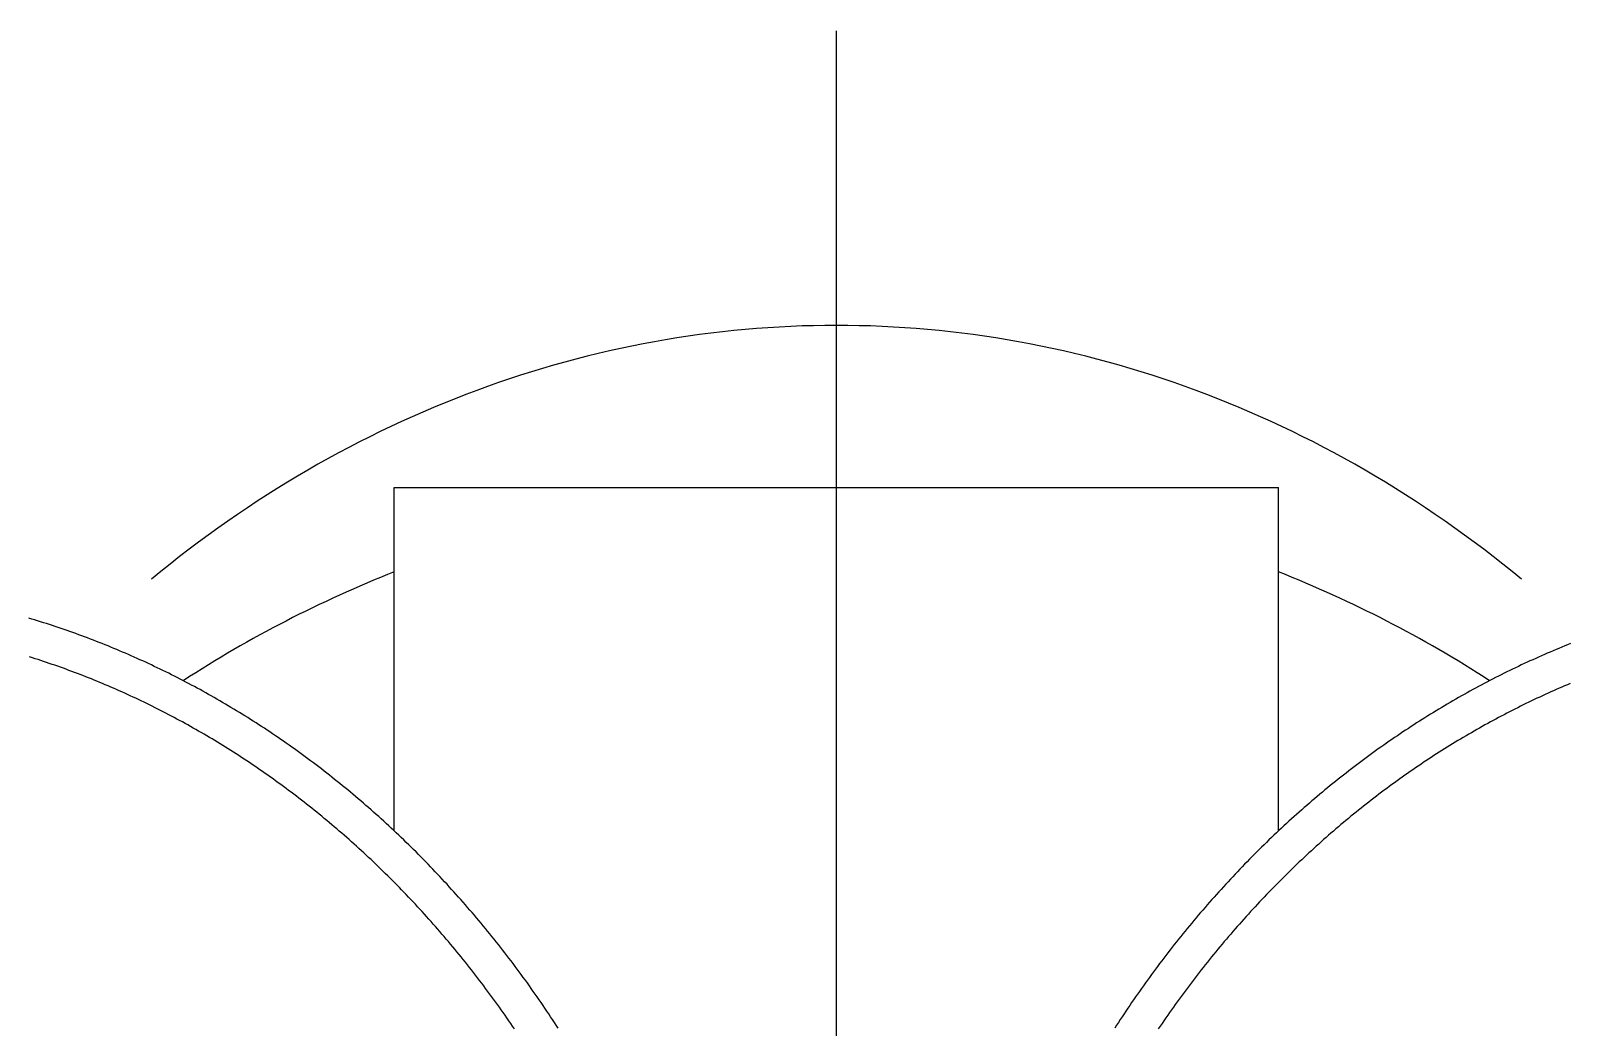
# Model space of a CAD drawing. Extents: x -31.1 to 15.9, y -35.5 to 50.6.
# Drawn here: x -5.47 to 4.97, y 43.86 to 50.62 of the extents above; entities that cross this region are included whole.
import ezdxf

# ---------------------------------------------------------------- set-up
doc = ezdxf.new("R2010")
doc.units = 0
doc.linetypes.add('CENTER', pattern=[50.8, 31.75, -6.35, 6.35, -6.35])
doc.layers.get('0').update_dxf_attribs({"linetype": 'CONTINUOUS'})
doc.layers.add('CENTER', color=1, linetype='CENTER')

msp = doc.modelspace()

# ---------------------------------------------------------------- linework, layer by layer
at = {"color": 7, "linetype": 'CONTINUOUS'}
for p, q in [((-3, 45.194211), (-3, 47.524433)), ((-3, 47.524433), (3, 47.524433)), ((3, 45.194211), (3, 47.524433))]:
    msp.add_line(p, q, dxfattribs=at)
msp.add_polyline3d([(4.64841, 46.9027, 0), (4.58512, 46.9544, 0), (4.52139, 47.0054, 0), (4.45725, 47.0557, 0), (4.39268, 47.1053, 0), (4.3277, 47.1541, 0), (4.26231, 47.2022, 0), (4.19653, 47.2496, 0), (4.13035, 47.2962, 0), (4.06378, 47.3421, 0), (3.99683, 47.3873, 0), (3.92951, 47.4317, 0), (3.86182, 47.4753, 0), (3.79376, 47.5182, 0), (3.72535, 47.5603, 0), (3.65659, 47.6016, 0), (3.58749, 47.6422, 0), (3.51805, 47.682, 0), (3.44828, 47.721, 0), (3.37819, 47.7593, 0), (3.30777, 47.7967, 0), (3.23705, 47.8334, 0), (3.16603, 47.8692, 0), (3.09471, 47.9043, 0), (3.02309, 47.9386, 0), (2.9512, 47.972, 0), (2.87902, 48.0047, 0), (2.80658, 48.0365, 0), (2.73387, 48.0676, 0), (2.66091, 48.0978, 0), (2.58769, 48.1272, 0), (2.51424, 48.1557, 0), (2.44055, 48.1835, 0), (2.36662, 48.2104, 0), (2.29248, 48.2365, 0), (2.21812, 48.2618, 0), (2.14356, 48.2862, 0), (2.06879, 48.3098, 0), (1.99382, 48.3325, 0), (1.91868, 48.3545, 0), (1.84335, 48.3755, 0), (1.76784, 48.3958, 0), (1.69218, 48.4151, 0), (1.61635, 48.4337, 0), (1.54037, 48.4513, 0), (1.46425, 48.4682, 0), (1.38799, 48.4841, 0), (1.31159, 48.4993, 0), (1.23508, 48.5135, 0), (1.15845, 48.5269, 0), (1.08171, 48.5395, 0), (1.00487, 48.5512, 0), (0.927937, 48.562, 0), (0.850915, 48.572, 0), (0.773813, 48.5811, 0), (0.696639, 48.5893, 0), (0.6194, 48.5967, 0), (0.542102, 48.6032, 0), (0.464753, 48.6088, 0), (0.387361, 48.6136, 0), (0.309932, 48.6175, 0), (0.232475, 48.6205, 0), (0.154995, 48.6227, 0), (0.077501, 48.624, 0), (0, 48.6244, 0), (-0.077501, 48.624, 0), (-0.154995, 48.6227, 0), (-0.232475, 48.6205, 0), (-0.309932, 48.6175, 0), (-0.387361, 48.6136, 0), (-0.464753, 48.6088, 0), (-0.542102, 48.6032, 0), (-0.6194, 48.5967, 0), (-0.696639, 48.5893, 0), (-0.773813, 48.5811, 0), (-0.850915, 48.572, 0), (-0.927937, 48.562, 0), (-1.00487, 48.5512, 0), (-1.08171, 48.5395, 0), (-1.15845, 48.5269, 0), (-1.23508, 48.5135, 0), (-1.31159, 48.4993, 0), (-1.38799, 48.4841, 0), (-1.46425, 48.4682, 0), (-1.54037, 48.4513, 0), (-1.61635, 48.4337, 0), (-1.69218, 48.4151, 0), (-1.76784, 48.3958, 0), (-1.84335, 48.3755, 0), (-1.91868, 48.3545, 0), (-1.99382, 48.3325, 0), (-2.06879, 48.3098, 0), (-2.14356, 48.2862, 0), (-2.21812, 48.2618, 0), (-2.29248, 48.2365, 0), (-2.36662, 48.2104, 0), (-2.44055, 48.1835, 0), (-2.51424, 48.1557, 0), (-2.58769, 48.1272, 0), (-2.66091, 48.0978, 0), (-2.73387, 48.0676, 0), (-2.80658, 48.0365, 0), (-2.87902, 48.0047, 0), (-2.9512, 47.972, 0), (-3.02309, 47.9386, 0), (-3.09471, 47.9043, 0), (-3.16603, 47.8692, 0), (-3.23705, 47.8334, 0), (-3.30777, 47.7967, 0), (-3.37819, 47.7593, 0), (-3.44828, 47.721, 0), (-3.51805, 47.682, 0), (-3.58749, 47.6422, 0), (-3.65659, 47.6016, 0), (-3.72535, 47.5603, 0), (-3.79376, 47.5182, 0), (-3.86182, 47.4753, 0), (-3.92951, 47.4317, 0), (-3.99683, 47.3873, 0), (-4.06378, 47.3421, 0), (-4.13035, 47.2962, 0), (-4.19653, 47.2496, 0), (-4.26231, 47.2022, 0), (-4.3277, 47.1541, 0), (-4.39268, 47.1053, 0), (-4.45725, 47.0557, 0), (-4.52139, 47.0054, 0), (-4.58512, 46.9544, 0), (-4.64841, 46.9027, 0)], dxfattribs=at)
at = {"color": 7}
for points in [[(-1.88845, 43.8565, 0), (-1.90098, 43.8758, 0), (-1.91358, 43.8951, 0), (-1.92624, 43.9144, 0), (-1.93897, 43.9337, 0), (-1.95177, 43.9529, 0), (-1.96464, 43.9721, 0), (-1.97758, 43.9913, 0), (-1.99058, 44.0105, 0), (-2.00365, 44.0296, 0), (-2.01678, 44.0487, 0), (-2.02999, 44.0678, 0), (-2.04326, 44.0868, 0), (-2.0566, 44.1058, 0), (-2.07001, 44.1247, 0), (-2.08348, 44.1437, 0), (-2.09702, 44.1626, 0), (-2.11063, 44.1814, 0), (-2.1243, 44.2003, 0), (-2.13804, 44.219, 0), (-2.15184, 44.2378, 0), (-2.16571, 44.2565, 0), (-2.17965, 44.2752, 0), (-2.19365, 44.2938, 0), (-2.20771, 44.3124, 0), (-2.22184, 44.331, 0), (-2.23603, 44.3495, 0), (-2.25029, 44.368, 0), (-2.26461, 44.3864, 0), (-2.27899, 44.4048, 0), (-2.29343, 44.4232, 0), (-2.30794, 44.4415, 0), (-2.32251, 44.4597, 0), (-2.33714, 44.478, 0), (-2.35183, 44.4961, 0), (-2.36658, 44.5143, 0), (-2.38139, 44.5324, 0), (-2.39626, 44.5504, 0), (-2.4112, 44.5684, 0), (-2.42619, 44.5864, 0), (-2.44124, 44.6043, 0), (-2.45635, 44.6221, 0), (-2.47152, 44.6399, 0), (-2.48675, 44.6577, 0), (-2.50204, 44.6754, 0), (-2.51738, 44.693, 0), (-2.53278, 44.7107, 0), (-2.54824, 44.7282, 0), (-2.56376, 44.7457, 0), (-2.57933, 44.7632, 0), (-2.59496, 44.7806, 0), (-2.61064, 44.7979, 0), (-2.62638, 44.8152, 0), (-2.64218, 44.8325, 0), (-2.65803, 44.8496, 0), (-2.67394, 44.8668, 0), (-2.6899, 44.8839, 0), (-2.70591, 44.9009, 0), (-2.72198, 44.9178, 0), (-2.7381, 44.9347, 0), (-2.75428, 44.9516, 0), (-2.7705, 44.9684, 0), (-2.78678, 44.9851, 0), (-2.80312, 45.0018, 0), (-2.8195, 45.0184, 0), (-2.83594, 45.035, 0), (-2.85242, 45.0515, 0), (-2.86896, 45.0679, 0), (-2.88555, 45.0843, 0), (-2.90219, 45.1006, 0), (-2.91888, 45.1168, 0), (-2.93562, 45.133, 0), (-2.95241, 45.1491, 0), (-2.96925, 45.1652, 0), (-2.98614, 45.1812, 0), (-3.00307, 45.1971, 0), (-3.02006, 45.2129, 0), (-3.03709, 45.2287, 0), (-3.05417, 45.2445, 0), (-3.0713, 45.2601, 0), (-3.08846, 45.2757, 0), (-3.10568, 45.2912, 0), (-3.12294, 45.3067, 0), (-3.14024, 45.3221, 0), (-3.15758, 45.3374, 0), (-3.17497, 45.3526, 0), (-3.1924, 45.3678, 0), (-3.20987, 45.3829, 0), (-3.22738, 45.3979, 0), (-3.24493, 45.4129, 0), (-3.26252, 45.4278, 0), (-3.28016, 45.4426, 0), (-3.29783, 45.4574, 0), (-3.31554, 45.472, 0), (-3.33329, 45.4866, 0), (-3.35108, 45.5012, 0), (-3.3689, 45.5156, 0), (-3.38677, 45.53, 0), (-3.40467, 45.5443, 0), (-3.42261, 45.5586, 0), (-3.44058, 45.5728, 0), (-3.45859, 45.5869, 0), (-3.47663, 45.6009, 0), (-3.49471, 45.6148, 0), (-3.51282, 45.6287, 0), (-3.53097, 45.6425, 0), (-3.54915, 45.6563, 0), (-3.56737, 45.6699, 0), (-3.58561, 45.6835, 0), (-3.60389, 45.697, 0), (-3.6222, 45.7104, 0), (-3.64054, 45.7238, 0), (-3.65892, 45.7371, 0), (-3.67732, 45.7503, 0), (-3.69575, 45.7634, 0), (-3.71422, 45.7765, 0), (-3.73271, 45.7894, 0), (-3.75123, 45.8023, 0), (-3.76978, 45.8152, 0), (-3.78835, 45.8279, 0), (-3.80696, 45.8406, 0), (-3.82559, 45.8532, 0), (-3.84425, 45.8657, 0), (-3.86293, 45.8781, 0), (-3.88164, 45.8905, 0), (-3.90038, 45.9028, 0), (-3.91914, 45.915, 0), (-3.93792, 45.9271, 0), (-3.95673, 45.9391, 0), (-3.97556, 45.9511, 0), (-3.99442, 45.963, 0), (-4.0133, 45.9748, 0), (-4.0322, 45.9865, 0), (-4.05112, 45.9982, 0), (-4.07006, 46.0097, 0), (-4.08903, 46.0212, 0), (-4.10801, 46.0326, 0), (-4.12702, 46.044, 0), (-4.14604, 46.0552, 0), (-4.16509, 46.0664, 0), (-4.18416, 46.0775, 0), (-4.20325, 46.0885, 0), (-4.22236, 46.0994, 0), (-4.24149, 46.1103, 0), (-4.26064, 46.121, 0), (-4.27981, 46.1317, 0), (-4.29901, 46.1424, 0), (-4.31822, 46.1529, 0), (-4.33745, 46.1634, 0), (-4.3567, 46.1737, 0), (-4.37598, 46.1841, 0), (-4.39527, 46.1943, 0), (-4.41458, 46.2044, 0), (-4.43391, 46.2145, 0), (-4.45326, 46.2245, 0), (-4.47262, 46.2344, 0), (-4.49201, 46.2443, 0), (-4.51141, 46.254, 0), (-4.53083, 46.2637, 0), (-4.55027, 46.2733, 0), (-4.56973, 46.2829, 0), (-4.5892, 46.2923, 0), (-4.6087, 46.3017, 0), (-4.6282, 46.311, 0), (-4.64773, 46.3202, 0), (-4.66727, 46.3293, 0), (-4.68683, 46.3384, 0), (-4.70641, 46.3474, 0), (-4.726, 46.3563, 0), (-4.74561, 46.3651, 0), (-4.76523, 46.3739, 0), (-4.78487, 46.3826, 0), (-4.80452, 46.3912, 0), (-4.82419, 46.3997, 0), (-4.84388, 46.4082, 0), (-4.86358, 46.4165, 0), (-4.88329, 46.4248, 0), (-4.90302, 46.433, 0), (-4.92276, 46.4412, 0), (-4.94252, 46.4492, 0), (-4.96229, 46.4572, 0), (-4.98207, 46.4651, 0), (-5.00187, 46.473, 0), (-5.02168, 46.4807, 0), (-5.04151, 46.4884, 0), (-5.06135, 46.496, 0), (-5.0812, 46.5035, 0), (-5.10106, 46.511, 0), (-5.12094, 46.5183, 0), (-5.14082, 46.5256, 0), (-5.16072, 46.5329, 0), (-5.18063, 46.54, 0), (-5.20056, 46.5471, 0), (-5.22049, 46.5541, 0), (-5.24044, 46.561, 0), (-5.26039, 46.5678, 0), (-5.28036, 46.5746, 0), (-5.30034, 46.5812, 0), (-5.32033, 46.5878, 0), (-5.34033, 46.5944, 0), (-5.36034, 46.6008, 0), (-5.38036, 46.6072, 0), (-5.40039, 46.6135, 0), (-5.42043, 46.6197, 0), (-5.44048, 46.6259, 0), (-5.46054, 46.632, 0), (-5.4806, 46.6379, 0)], [(4.98206, 46.4651, 0), (4.96228, 46.4572, 0), (4.94251, 46.4492, 0), (4.92275, 46.4412, 0), (4.90301, 46.433, 0), (4.88329, 46.4248, 0), (4.86358, 46.4165, 0), (4.84388, 46.4082, 0), (4.8242, 46.3997, 0), (4.80453, 46.3912, 0), (4.78488, 46.3826, 0), (4.76524, 46.3739, 0), (4.74562, 46.3652, 0), (4.72601, 46.3563, 0), (4.70642, 46.3474, 0), (4.68685, 46.3384, 0), (4.66729, 46.3294, 0), (4.64775, 46.3202, 0), (4.62822, 46.311, 0), (4.60872, 46.3017, 0), (4.58923, 46.2923, 0), (4.56975, 46.2829, 0), (4.55029, 46.2733, 0), (4.53085, 46.2637, 0), (4.51143, 46.254, 0), (4.49203, 46.2443, 0), (4.47264, 46.2344, 0), (4.45327, 46.2245, 0), (4.43392, 46.2145, 0), (4.41459, 46.2044, 0), (4.39528, 46.1943, 0), (4.37598, 46.184, 0), (4.3567, 46.1737, 0), (4.33744, 46.1633, 0), (4.31819, 46.1529, 0), (4.29897, 46.1423, 0), (4.27976, 46.1317, 0), (4.26058, 46.121, 0), (4.24141, 46.1102, 0), (4.22226, 46.0993, 0), (4.20314, 46.0884, 0), (4.18403, 46.0773, 0), (4.16495, 46.0662, 0), (4.14589, 46.0551, 0), (4.12685, 46.0438, 0), (4.10783, 46.0325, 0), (4.08883, 46.0211, 0), (4.06986, 46.0096, 0), (4.05091, 45.998, 0), (4.03198, 45.9863, 0), (4.01308, 45.9746, 0), (3.9942, 45.9628, 0), (3.97535, 45.9509, 0), (3.95652, 45.939, 0), (3.93771, 45.9269, 0), (3.91893, 45.9148, 0), (3.90018, 45.9026, 0), (3.88145, 45.8904, 0), (3.86275, 45.878, 0), (3.84408, 45.8656, 0), (3.82543, 45.8531, 0), (3.80681, 45.8405, 0), (3.78822, 45.8279, 0), (3.76965, 45.8151, 0), (3.75112, 45.8023, 0), (3.73261, 45.7894, 0), (3.71413, 45.7765, 0), (3.69568, 45.7634, 0), (3.67726, 45.7503, 0), (3.65888, 45.7371, 0), (3.64052, 45.7239, 0), (3.62219, 45.7105, 0), (3.60389, 45.6971, 0), (3.58563, 45.6836, 0), (3.56739, 45.6701, 0), (3.54919, 45.6564, 0), (3.53102, 45.6427, 0), (3.51288, 45.6289, 0), (3.49478, 45.615, 0), (3.47671, 45.6011, 0), (3.45867, 45.5871, 0), (3.44067, 45.573, 0), (3.4227, 45.5588, 0), (3.40476, 45.5446, 0), (3.38686, 45.5302, 0), (3.369, 45.5158, 0), (3.35117, 45.5014, 0), (3.33337, 45.4868, 0), (3.31562, 45.4722, 0), (3.2979, 45.4575, 0), (3.28022, 45.4427, 0), (3.26258, 45.4279, 0), (3.24498, 45.413, 0), (3.22743, 45.398, 0), (3.20991, 45.383, 0), (3.19244, 45.3678, 0), (3.17501, 45.3527, 0), (3.15763, 45.3374, 0), (3.14029, 45.3221, 0), (3.12299, 45.3067, 0), (3.10573, 45.2912, 0), (3.08852, 45.2757, 0), (3.07136, 45.2601, 0), (3.05424, 45.2444, 0), (3.03717, 45.2287, 0), (3.02014, 45.2129, 0), (3.00316, 45.197, 0), (2.98623, 45.1811, 0), (2.96934, 45.1651, 0), (2.9525, 45.149, 0), (2.93571, 45.1329, 0), (2.91897, 45.1167, 0), (2.90228, 45.1005, 0), (2.88563, 45.0842, 0), (2.86904, 45.0678, 0), (2.85249, 45.0514, 0), (2.836, 45.0349, 0), (2.81956, 45.0183, 0), (2.80316, 45.0017, 0), (2.78682, 44.9851, 0), (2.77053, 44.9683, 0), (2.7543, 44.9516, 0), (2.73811, 44.9347, 0), (2.72198, 44.9178, 0), (2.7059, 44.9009, 0), (2.68988, 44.8838, 0), (2.67391, 44.8668, 0), (2.65799, 44.8496, 0), (2.64213, 44.8325, 0), (2.62633, 44.8152, 0), (2.61058, 44.7979, 0), (2.59488, 44.7806, 0), (2.57924, 44.7632, 0), (2.56366, 44.7458, 0), (2.54814, 44.7283, 0), (2.53267, 44.7107, 0), (2.51726, 44.6931, 0), (2.50191, 44.6754, 0), (2.48662, 44.6577, 0), (2.47139, 44.64, 0), (2.45622, 44.6222, 0), (2.4411, 44.6043, 0), (2.42605, 44.5864, 0), (2.41106, 44.5685, 0), (2.39613, 44.5505, 0), (2.38126, 44.5324, 0), (2.36645, 44.5144, 0), (2.3517, 44.4962, 0), (2.33702, 44.478, 0), (2.32239, 44.4598, 0), (2.30784, 44.4415, 0), (2.29334, 44.4232, 0), (2.27891, 44.4049, 0), (2.26454, 44.3865, 0), (2.25024, 44.368, 0), (2.236, 44.3495, 0), (2.22182, 44.331, 0), (2.20771, 44.3124, 0), (2.19366, 44.2938, 0), (2.17968, 44.2752, 0), (2.16576, 44.2565, 0), (2.1519, 44.2378, 0), (2.13811, 44.219, 0), (2.12438, 44.2003, 0), (2.11072, 44.1814, 0), (2.09713, 44.1626, 0), (2.0836, 44.1437, 0), (2.07013, 44.1247, 0), (2.05673, 44.1058, 0), (2.04339, 44.0868, 0), (2.03012, 44.0677, 0), (2.01692, 44.0487, 0), (2.00378, 44.0296, 0), (1.99071, 44.0105, 0), (1.9777, 43.9913, 0), (1.96476, 43.9721, 0), (1.95188, 43.9529, 0), (1.93907, 43.9337, 0), (1.92633, 43.9144, 0), (1.91365, 43.8951, 0), (1.90104, 43.8758, 0), (1.8885, 43.8564, 0)], [(-2.1846, 43.8512, 0), (-2.19716, 43.8697, 0), (-2.20979, 43.8882, 0), (-2.22249, 43.9066, 0), (-2.23525, 43.925, 0), (-2.24807, 43.9434, 0), (-2.26096, 43.9618, 0), (-2.27391, 43.9801, 0), (-2.28693, 43.9984, 0), (-2.30001, 44.0166, 0), (-2.31316, 44.0349, 0), (-2.32637, 44.0531, 0), (-2.33964, 44.0712, 0), (-2.35297, 44.0893, 0), (-2.36637, 44.1074, 0), (-2.37983, 44.1254, 0), (-2.39335, 44.1434, 0), (-2.40693, 44.1614, 0), (-2.42058, 44.1793, 0), (-2.43428, 44.1972, 0), (-2.44804, 44.215, 0), (-2.46187, 44.2328, 0), (-2.47575, 44.2506, 0), (-2.4897, 44.2683, 0), (-2.5037, 44.286, 0), (-2.51777, 44.3036, 0), (-2.53189, 44.3212, 0), (-2.54607, 44.3388, 0), (-2.56031, 44.3563, 0), (-2.5746, 44.3737, 0), (-2.58896, 44.3911, 0), (-2.60337, 44.4085, 0), (-2.61784, 44.4258, 0), (-2.63236, 44.4431, 0), (-2.64694, 44.4603, 0), (-2.66158, 44.4775, 0), (-2.67627, 44.4946, 0), (-2.69102, 44.5117, 0), (-2.70582, 44.5288, 0), (-2.72068, 44.5458, 0), (-2.73559, 44.5627, 0), (-2.75056, 44.5796, 0), (-2.76558, 44.5964, 0), (-2.78065, 44.6132, 0), (-2.79578, 44.6299, 0), (-2.81096, 44.6466, 0), (-2.82619, 44.6632, 0), (-2.84147, 44.6798, 0), (-2.85681, 44.6963, 0), (-2.8722, 44.7128, 0), (-2.88764, 44.7292, 0), (-2.90313, 44.7456, 0), (-2.91867, 44.7619, 0), (-2.93426, 44.7781, 0), (-2.9499, 44.7943, 0), (-2.9656, 44.8104, 0), (-2.98134, 44.8265, 0), (-2.99713, 44.8425, 0), (-3.01297, 44.8584, 0), (-3.02886, 44.8743, 0), (-3.04479, 44.8902, 0), (-3.06078, 44.9059, 0), (-3.07681, 44.9217, 0), (-3.09289, 44.9373, 0), (-3.10902, 44.9529, 0), (-3.12519, 44.9684, 0), (-3.14141, 44.9839, 0), (-3.15768, 44.9993, 0), (-3.17399, 45.0146, 0), (-3.19035, 45.0299, 0), (-3.20675, 45.0451, 0), (-3.2232, 45.0603, 0), (-3.23969, 45.0753, 0), (-3.25622, 45.0904, 0), (-3.27279, 45.1053, 0), (-3.28941, 45.1202, 0), (-3.30606, 45.135, 0), (-3.32276, 45.1497, 0), (-3.3395, 45.1644, 0), (-3.35627, 45.179, 0), (-3.37309, 45.1935, 0), (-3.38994, 45.208, 0), (-3.40684, 45.2224, 0), (-3.42377, 45.2367, 0), (-3.44073, 45.251, 0), (-3.45774, 45.2652, 0), (-3.47478, 45.2793, 0), (-3.49186, 45.2934, 0), (-3.50897, 45.3074, 0), (-3.52612, 45.3213, 0), (-3.54331, 45.3351, 0), (-3.56053, 45.3489, 0), (-3.57778, 45.3626, 0), (-3.59507, 45.3762, 0), (-3.61239, 45.3898, 0), (-3.62974, 45.4033, 0), (-3.64712, 45.4167, 0), (-3.66454, 45.43, 0), (-3.68199, 45.4433, 0), (-3.69947, 45.4565, 0), (-3.71698, 45.4696, 0), (-3.73453, 45.4827, 0), (-3.7521, 45.4957, 0), (-3.7697, 45.5086, 0), (-3.78733, 45.5214, 0), (-3.80499, 45.5342, 0), (-3.82268, 45.5469, 0), (-3.84039, 45.5595, 0), (-3.85814, 45.5721, 0), (-3.87591, 45.5845, 0), (-3.8937, 45.5969, 0), (-3.91153, 45.6092, 0), (-3.92938, 45.6215, 0), (-3.94725, 45.6337, 0), (-3.96515, 45.6458, 0), (-3.98308, 45.6578, 0), (-4.00102, 45.6697, 0), (-4.019, 45.6816, 0), (-4.03699, 45.6934, 0), (-4.05501, 45.7051, 0), (-4.07305, 45.7168, 0), (-4.09111, 45.7283, 0), (-4.1092, 45.7398, 0), (-4.1273, 45.7512, 0), (-4.14543, 45.7626, 0), (-4.16358, 45.7738, 0), (-4.18175, 45.785, 0), (-4.19993, 45.7961, 0), (-4.21814, 45.8071, 0), (-4.23636, 45.8181, 0), (-4.25461, 45.829, 0), (-4.27287, 45.8398, 0), (-4.29115, 45.8505, 0), (-4.30945, 45.8611, 0), (-4.32777, 45.8717, 0), (-4.34611, 45.8822, 0), (-4.36447, 45.8926, 0), (-4.38284, 45.9029, 0), (-4.40124, 45.9132, 0), (-4.41965, 45.9234, 0), (-4.43809, 45.9335, 0), (-4.45654, 45.9435, 0), (-4.47501, 45.9535, 0), (-4.49349, 45.9634, 0), (-4.512, 45.9732, 0), (-4.53052, 45.9829, 0), (-4.54906, 45.9926, 0), (-4.56761, 46.0022, 0), (-4.58619, 46.0117, 0), (-4.60478, 46.0211, 0), (-4.62338, 46.0305, 0), (-4.64201, 46.0398, 0), (-4.66064, 46.049, 0), (-4.6793, 46.0581, 0), (-4.69797, 46.0672, 0), (-4.71666, 46.0762, 0), (-4.73536, 46.0851, 0), (-4.75408, 46.094, 0), (-4.77281, 46.1027, 0), (-4.79156, 46.1114, 0), (-4.81032, 46.12, 0), (-4.8291, 46.1286, 0), (-4.84789, 46.137, 0), (-4.86669, 46.1454, 0), (-4.88551, 46.1537, 0), (-4.90435, 46.162, 0), (-4.9232, 46.1702, 0), (-4.94206, 46.1782, 0), (-4.96093, 46.1863, 0), (-4.97982, 46.1942, 0), (-4.99872, 46.2021, 0), (-5.01764, 46.2099, 0), (-5.03656, 46.2176, 0), (-5.0555, 46.2253, 0), (-5.07445, 46.2328, 0), (-5.09342, 46.2403, 0), (-5.11239, 46.2478, 0), (-5.13138, 46.2551, 0), (-5.15038, 46.2624, 0), (-5.16939, 46.2696, 0), (-5.18841, 46.2767, 0), (-5.20744, 46.2838, 0), (-5.22649, 46.2908, 0), (-5.24554, 46.2977, 0), (-5.26461, 46.3045, 0), (-5.28368, 46.3113, 0), (-5.30277, 46.318, 0), (-5.32187, 46.3246, 0), (-5.34097, 46.3311, 0), (-5.36009, 46.3376, 0), (-5.37921, 46.344, 0), (-5.39835, 46.3503, 0), (-5.41749, 46.3566, 0), (-5.43664, 46.3628, 0), (-5.4558, 46.3689, 0), (-5.47498, 46.3749, 0)], [(4.97982, 46.1942, 0), (4.96093, 46.1863, 0), (4.94206, 46.1782, 0), (4.9232, 46.1702, 0), (4.90435, 46.162, 0), (4.88552, 46.1537, 0), (4.8667, 46.1454, 0), (4.8479, 46.137, 0), (4.82911, 46.1286, 0), (4.81034, 46.12, 0), (4.79157, 46.1114, 0), (4.77283, 46.1027, 0), (4.7541, 46.094, 0), (4.73538, 46.0851, 0), (4.71668, 46.0762, 0), (4.69799, 46.0672, 0), (4.67932, 46.0582, 0), (4.66067, 46.049, 0), (4.64203, 46.0398, 0), (4.62341, 46.0305, 0), (4.6048, 46.0212, 0), (4.58621, 46.0117, 0), (4.56763, 46.0022, 0), (4.54908, 45.9926, 0), (4.53053, 45.983, 0), (4.51201, 45.9732, 0), (4.4935, 45.9634, 0), (4.475, 45.9535, 0), (4.45652, 45.9435, 0), (4.43806, 45.9335, 0), (4.41962, 45.9234, 0), (4.40119, 45.9132, 0), (4.38278, 45.9029, 0), (4.36439, 45.8925, 0), (4.34602, 45.8821, 0), (4.32766, 45.8716, 0), (4.30933, 45.861, 0), (4.29101, 45.8504, 0), (4.27272, 45.8396, 0), (4.25444, 45.8288, 0), (4.23618, 45.8179, 0), (4.21795, 45.807, 0), (4.19973, 45.7959, 0), (4.18154, 45.7848, 0), (4.16337, 45.7737, 0), (4.14522, 45.7624, 0), (4.12709, 45.7511, 0), (4.10899, 45.7396, 0), (4.09091, 45.7282, 0), (4.07285, 45.7166, 0), (4.05481, 45.705, 0), (4.0368, 45.6933, 0), (4.01881, 45.6815, 0), (4.00085, 45.6696, 0), (3.98291, 45.6577, 0), (3.965, 45.6457, 0), (3.94711, 45.6336, 0), (3.92925, 45.6214, 0), (3.91141, 45.6092, 0), (3.8936, 45.5969, 0), (3.87581, 45.5845, 0), (3.85806, 45.5721, 0), (3.84033, 45.5595, 0), (3.82263, 45.5469, 0), (3.80495, 45.5343, 0), (3.78731, 45.5215, 0), (3.76969, 45.5087, 0), (3.7521, 45.4958, 0), (3.73454, 45.4828, 0), (3.71701, 45.4698, 0), (3.69951, 45.4567, 0), (3.68204, 45.4435, 0), (3.6646, 45.4302, 0), (3.64719, 45.4169, 0), (3.62981, 45.4035, 0), (3.61247, 45.39, 0), (3.59515, 45.3764, 0), (3.57787, 45.3628, 0), (3.56062, 45.3491, 0), (3.5434, 45.3353, 0), (3.52621, 45.3215, 0), (3.50906, 45.3075, 0), (3.49194, 45.2935, 0), (3.47486, 45.2795, 0), (3.45781, 45.2653, 0), (3.4408, 45.2511, 0), (3.42382, 45.2369, 0), (3.40689, 45.2225, 0), (3.38999, 45.2081, 0), (3.37313, 45.1936, 0), (3.35632, 45.179, 0), (3.33954, 45.1644, 0), (3.32281, 45.1497, 0), (3.30611, 45.135, 0), (3.28946, 45.1202, 0), (3.27285, 45.1053, 0), (3.25628, 45.0903, 0), (3.23975, 45.0753, 0), (3.22326, 45.0602, 0), (3.20682, 45.045, 0), (3.19042, 45.0298, 0), (3.17407, 45.0146, 0), (3.15776, 44.9992, 0), (3.14149, 44.9838, 0), (3.12527, 44.9683, 0), (3.1091, 44.9528, 0), (3.09297, 44.9372, 0), (3.07689, 44.9216, 0), (3.06085, 44.9059, 0), (3.04486, 44.8901, 0), (3.02892, 44.8743, 0), (3.01303, 44.8584, 0), (2.99718, 44.8424, 0), (2.98138, 44.8264, 0), (2.96563, 44.8104, 0), (2.94993, 44.7942, 0), (2.93428, 44.778, 0), (2.91868, 44.7618, 0), (2.90313, 44.7455, 0), (2.88763, 44.7292, 0), (2.87218, 44.7128, 0), (2.85678, 44.6963, 0), (2.84144, 44.6798, 0), (2.82614, 44.6632, 0), (2.8109, 44.6466, 0), (2.79571, 44.6299, 0), (2.78058, 44.6132, 0), (2.76549, 44.5964, 0), (2.75047, 44.5796, 0), (2.73549, 44.5627, 0), (2.72057, 44.5458, 0), (2.70571, 44.5288, 0), (2.6909, 44.5118, 0), (2.67615, 44.4947, 0), (2.66145, 44.4776, 0), (2.64681, 44.4604, 0), (2.63223, 44.4432, 0), (2.6177, 44.4259, 0), (2.60324, 44.4086, 0), (2.58883, 44.3912, 0), (2.57447, 44.3738, 0), (2.56018, 44.3563, 0), (2.54595, 44.3388, 0), (2.53177, 44.3213, 0), (2.51766, 44.3037, 0), (2.50361, 44.2861, 0), (2.48961, 44.2684, 0), (2.47568, 44.2506, 0), (2.46181, 44.2329, 0), (2.448, 44.2151, 0), (2.43424, 44.1972, 0), (2.42056, 44.1793, 0), (2.40693, 44.1614, 0), (2.39336, 44.1434, 0), (2.37985, 44.1254, 0), (2.36641, 44.1074, 0), (2.35303, 44.0893, 0), (2.33971, 44.0712, 0), (2.32645, 44.0531, 0), (2.31325, 44.0349, 0), (2.30012, 44.0166, 0), (2.28704, 43.9984, 0), (2.27403, 43.9801, 0), (2.26109, 43.9618, 0), (2.2482, 43.9434, 0), (2.23538, 43.925, 0), (2.22262, 43.9066, 0), (2.20992, 43.8882, 0), (2.19729, 43.8697, 0), (2.18472, 43.8512, 0)]]:
    msp.add_polyline3d(points, dxfattribs=at)
at = {"color": 7, "linetype": 'CONTINUOUS'}
for start, end in [(111.5983736, 122.9465175), (57.0534825, 68.4016264)]:
    msp.add_arc((0, 39.374433), 8.15, start, end, dxfattribs=at)
at = {"layer": 'CENTER', "color": 1, "linetype": 'CENTER'}
msp.add_line((0, 28.124974), (0, 50.623891), dxfattribs=at)

doc.saveas('drawing.dxf')
